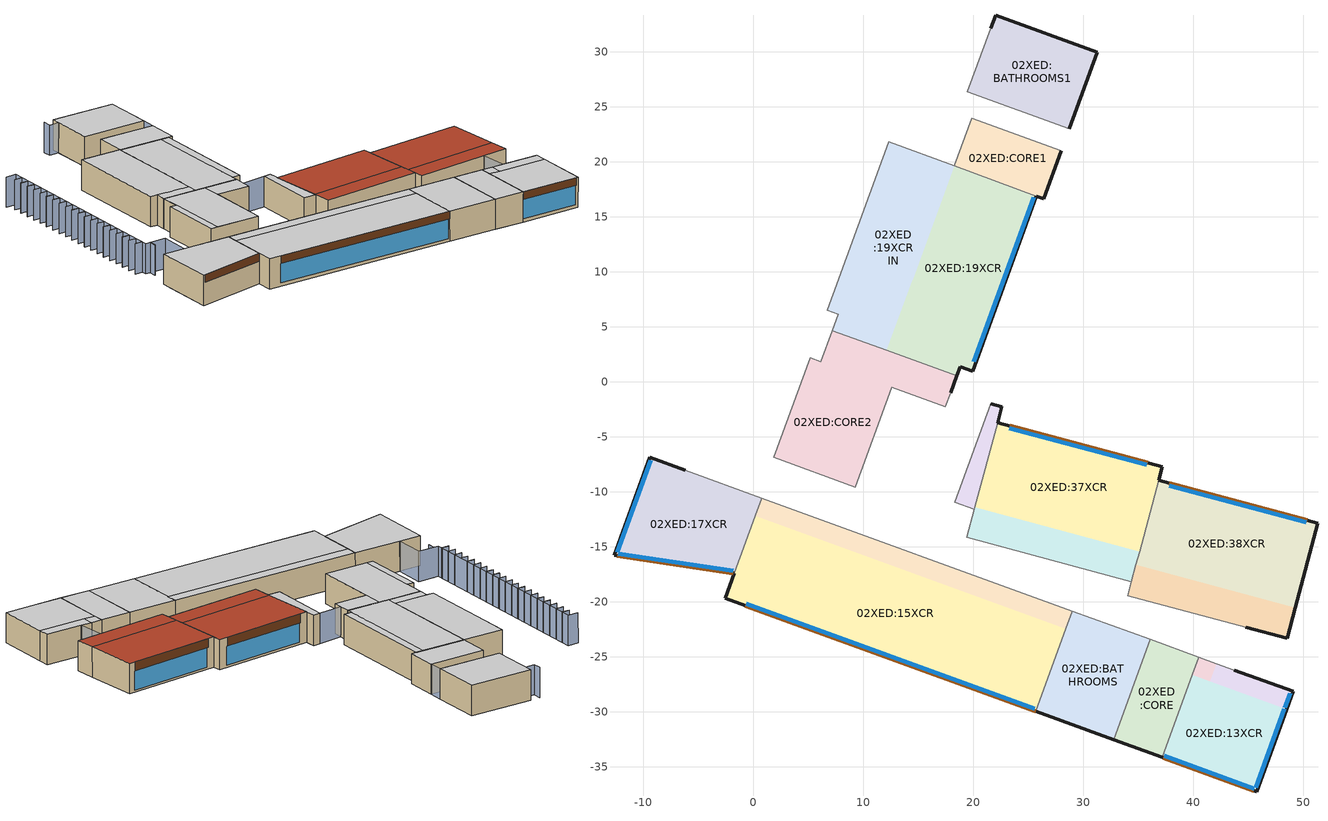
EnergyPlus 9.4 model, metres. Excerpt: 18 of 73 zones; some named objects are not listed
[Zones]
02XED:BATHROOMS1
 floor to 01XEDUCATIONAL:BATHROOMS1 (0_IntFloor_Reversed_Rev): 28.69,23.01 19.44,26.38 22,33.35 31.23,29.99 z10.37
 wall outside (0_ExtWall 5cm MineralWool - Int Insulation): 28.69,23.01 31.23,29.99 22,33.35 21.56,32.14 z10.37:14.82
 wall adiabatic (0_IntPartition 20cm concrete): 21.56,32.14 19.44,26.38 28.69,23.01 z10.37:14.82
 ceiling to 03XEDUCATIONAL:BATHROOMS1 (0_IntFloor_Rev): 19.44,26.38 28.69,23.01 31.23,29.99 22,33.35 z14.82
02XED:CORE1
 floor to 01XEDUCATIONAL:CORE1 (0_IntFloor_Reversed_Rev): 26.37,16.65 18.27,19.64 19.86,23.99 27.97,21.04 z10.37
 wall outside (0_ExtWall 5cm MineralWool - Int Insulation): 25.72,16.88 26.37,16.65 27.97,21.04 z10.37:14.82
 wall adiabatic (0_IntPartition 20cm concrete): 27.97,21.04 19.86,23.99 18.27,19.64 z10.37:14.82
 wall to 02XED:19XCR (0_SemiExposedWall MineralWool 5cm_Rev): 18.27,19.64 25.72,16.88 z10.37:14.82
 ceiling to 03XEDUCATIONAL:CORE1 (0_IntFloor_Rev): 18.27,19.64 26.37,16.65 27.97,21.04 19.86,23.99 z14.82
02XED:19XCR
 floor to 01XEDUCATIONAL:10XCR (0_IntFloor_Reversed_Rev): 18.48,0.55 12.16,2.85 12.47,3.7 18.79,1.4 z10.37; 19.93,0.98 12.47,3.7 14.46,9.29 18.27,19.64 25.72,16.88 z10.37
 floor to 01XEDUCATIONAL:10XCRIN (0_IntFloor_Reversed_Rev): 12.16,2.85 12.11,2.87 14.46,9.29 z10.37
 wall outside (0_ExtWall 5cm MineralWool - Int Insulation): 18.48,0.55 18.79,1.4 19.93,0.98 25.72,16.88 z10.37:14.82
 wall to 02XED:CORE2 (0_SemiExposedWall MineralWool 5cm): 12.11,2.87 18.48,0.55 z10.37:14.82
 window (SHGC = 25 - 1003): 20.04,1.86 25.48,16.8 z10.76:13.66
 ceiling to 03XEDUCATIONAL:26XCRIN (0_IntFloor_Rev): 12.11,2.87 12.16,2.85 18.27,19.64 13.27,6.07 z14.82
 ceiling to 03XEDUCATIONAL:26XCR (0_IntFloor_Rev): 18.79,1.4 19.93,0.98 25.72,16.88 24.58,17.31 z14.82; 12.16,2.85 18.48,0.55 24.58,17.31 18.27,19.64 z14.82
02XED:19XCRIN
 floor to 01XEDUCATIONAL:10XCR (0_IntFloor_Reversed_Rev): 15.18,11.3 18.27,19.64 14.46,9.29 z10.37
 floor to 01XEDUCATIONAL:10XCRIN (0_IntFloor_Reversed_Rev): 12.11,2.87 12.05,2.89 15.18,11.3 14.46,9.29 z10.37; 7.7,6.18 6.72,6.54 12.29,21.86 13.28,21.49 z10.37; 12.05,2.89 7.15,4.67 13.28,21.49 18.27,19.64 z10.37
 wall adiabatic (0_IntPartition 20cm concrete): 18.27,19.64 12.29,21.86 6.72,6.54 7.7,6.18 7.15,4.67 z10.37:14.82
 wall to 02XED:CORE2 (0_SemiExposedWall MineralWool 5cm): 7.15,4.67 12.11,2.87 z10.37:14.82
 ceiling to 03XEDUCATIONAL:26XCRIN (0_IntFloor_Rev): 7.15,4.67 12.11,2.87 12.65,4.37 7.7,6.18 z14.82; 13.27,6.07 18.27,19.64 18.22,19.66 z14.82; 6.72,6.54 12.65,4.37 18.22,19.66 12.29,21.86 z14.82
02XED:CORE2
 floor to 01XEDUCATIONAL:CORE2 (0_IntFloor_Reversed_Rev): 9.27,-9.56 1.84,-6.85 5.14,2.21 12.57,-0.49 z10.37; 17.45,-2.27 6.13,1.85 7.15,4.67 18.48,0.55 z10.37
 wall outside (0_ExtWall 5cm MineralWool - Int Insulation): 17.92,-0.98 18.48,0.55 z10.37:14.82
 wall adiabatic (0_IntPartition 20cm concrete): 7.15,4.67 6.13,1.85 5.14,2.21 1.84,-6.85 9.27,-9.56 12.57,-0.49 17.45,-2.27 17.92,-0.98 z10.37:14.82
 ceiling to 03XEDUCATIONAL:CORE2 (0_IntFloor_Rev): 12.57,-0.49 17.45,-2.27 18.48,0.55 13.59,2.33 z14.82; 1.84,-6.85 2.83,-7.21 6.13,1.85 5.14,2.21 z14.82; 2.83,-7.21 9.27,-9.56 13.59,2.33 7.15,4.67 z14.82
02XED:CORE3
 floor to 01XEDUCATIONAL:CORE3 (0_IntFloor_Reversed_Rev): 20.08,-11.58 18.29,-10.93 21.55,-1.96 22.58,-2.24 z10.37
 wall outside (0_ExtWall 5cm MineralWool - Int Insulation): 22.19,-3.71 22.58,-2.24 21.55,-1.96 z10.37:14.82
 wall to 02XED:37XCRIN (0_SemiExposedWall MineralWool 5cm_Rev): 20.08,-11.58 20.13,-11.4 z10.37:14.82
 wall to 02XED:37XCR (0_SemiExposedWall MineralWool 5cm_Rev): 20.13,-11.4 22.19,-3.71 z10.37:14.82
 wall adiabatic (0_IntPartition 20cm concrete): 21.55,-1.96 18.29,-10.93 20.08,-11.58 z10.37:14.82
 ceiling to 03XEDUCATIONAL:CORE3 (0_IntFloor_Rev): 18.29,-10.93 20.08,-11.58 22.58,-2.24 21.55,-1.96 z14.82
02XED:37XCR
 floor to 01XEDUCATIONAL:07XCR (0_IntFloor_Reversed_Rev): 35.1,-15.41 20.13,-11.4 22.19,-3.71 37.16,-7.72 z10.37
 wall outside (0_ExtWall 5cm MineralWool - Int Insulation): 36.83,-8.95 37.16,-7.72 22.19,-3.71 z10.37:14.83
 wall to 02XED:38XCR (0_IntPartition 20cm concrete): 35.1,-15.41 36.83,-8.95 z10.37:14.83
 window (SHGC = 25 - 1003): 35.73,-7.54 23.27,-4.21 z10.61:13.51
 door (0_Ext Spandrel 5cm MineralWool - Int Insulation): 35.83,-7.36 23.28,-4 z13.56:14.82
 roof outside (0_FlatRoofTiled 5cm EPS): 20.13,-11.4 35.1,-15.41 37.16,-7.72 22.19,-3.71 z14.83
02XED:37XCRIN
 floor to 01XEDUCATIONAL:07XCR (0_IntFloor_Reversed_Rev): 35.09,-15.45 20.12,-11.44 20.13,-11.4 35.1,-15.41 z10.37
 floor to 01XEDUCATIONAL:07XCRIN (0_IntFloor_Reversed_Rev): 34.37,-18.15 19.4,-14.13 20.12,-11.44 35.09,-15.45 z10.37
 wall to 02XED:38XCR (0_IntPartition 20cm concrete_Rev): 34.77,-16.63 35.1,-15.41 z10.37:14.83
 wall to 02XED:38XCRIN (0_IntPartition 20cm concrete): 34.37,-18.15 34.77,-16.63 z10.37:14.83
 wall adiabatic (0_IntPartition 20cm concrete): 20.08,-11.58 19.4,-14.13 34.37,-18.15 z10.37:14.82
 roof outside (0_FlatRoofTiled 5cm EPS): 19.4,-14.13 34.37,-18.15 35.1,-15.41 20.13,-11.4 z14.83
02XED:38XCR
 floor to 01XEDUCATIONAL:06XCR (0_IntFloor_Reversed_Rev): 49.26,-20.51 34.77,-16.63 36.83,-8.95 51.32,-12.83 z10.37
 wall outside (0_ExtWall 5cm MineralWool - Int Insulation): 49.26,-20.51 51.32,-12.83 36.83,-8.95 z10.37:14.83
 window (SHGC = 25 - 1003): 50.26,-12.75 37.79,-9.41 z10.57:13.47
 door (0_Ext Spandrel 5cm MineralWool - Int Insulation): 50.35,-12.57 37.8,-9.21 z13.52:14.82
 roof outside (0_FlatRoofTiled 5cm EPS): 34.77,-16.63 49.26,-20.51 51.32,-12.83 36.83,-8.95 z14.83
02XED:38XCRIN
 floor to 01XEDUCATIONAL:06XCR (0_IntFloor_Reversed_Rev): 49.25,-20.56 34.76,-16.68 34.77,-16.63 49.26,-20.51 z10.37
 floor to 01XEDUCATIONAL:06XCRIN (0_IntFloor_Reversed_Rev): 48.51,-23.31 34.02,-19.43 34.76,-16.68 49.25,-20.56 z10.37
 wall outside (0_ExtWall 5cm MineralWool - Int Insulation): 44.75,-22.3 48.51,-23.31 49.26,-20.51 z10.37:14.83
 wall adiabatic (0_IntPartition 20cm concrete): 34.37,-18.15 34.02,-19.43 44.75,-22.3 z10.37:14.82
 roof outside (0_FlatRoofTiled 5cm EPS): 34.02,-19.43 48.51,-23.31 49.26,-20.51 34.77,-16.63 z14.83
02XED:17XCR
 floor to 01XEDUCATIONAL:03XCRIN (0_IntFloor_Reversed_Rev): 0.15,-12.16 -2.5,-11.19 -1.92,-9.58 0.74,-10.55 z10.37
 floor to 01XEDUCATIONAL:04XCR (0_IntFloor_Reversed_Rev): -1.75,-17.39 -12.68,-15.76 -10.02,-8.45 0.15,-12.16 z10.37
 floor to 01XEDUCATIONAL:05XCR2 (0_IntFloor_Reversed_Rev): -2.5,-11.19 -10.02,-8.45 -9.44,-6.85 -1.92,-9.58 z10.37
 wall outside (0_ExtWall 5cm MineralWool - Int Insulation): -6.19,-8.03 -9.44,-6.85 -12.68,-15.76 -1.75,-17.39 z10.37:14.82
 wall to 02XED:15XCR (0_IntPartition 20cm concrete): -1.75,-17.39 0.15,-12.16 z10.37:14.82
 wall to 02XED:15XCRIN (0_IntPartition 20cm concrete): 0.15,-12.16 0.74,-10.55 z10.37:14.82
 wall adiabatic (0_IntPartition 20cm concrete): 0.74,-10.55 -6.19,-8.03 z10.37:14.82
 window (SHGC = 25 - 1003): -9.32,-7.11 -12.37,-15.49 / -12.29,-15.62 -1.84,-17.17 z10.76:13.66
 door (0_Ext Spandrel 5cm MineralWool - Int Insulation): -12.36,-15.81 -1.82,-17.38 z13.71:14.81
 ceiling to 03XEDUCATIONAL:20XCR (0_IntFloor_Rev): -12.68,-15.76 -1.75,-17.39 0.74,-10.55 -9.44,-6.85 z14.82
02XED:15XCRIN
 floor to 01XEDUCATIONAL:03XCRIN (0_IntFloor_Reversed_Rev): 28.39,-22.43 0.15,-12.16 0.74,-10.55 28.97,-20.83 z10.37
 wall to 02XED:BATHROOMS (0_SemiExposedWall MineralWool 5cm): 28.39,-22.43 28.97,-20.83 z10.37:14.82
 wall adiabatic (0_IntPartition 20cm concrete): 28.97,-20.83 0.74,-10.55 z10.37:14.82
 ceiling to 03XEDUCATIONAL:21XCRIN (0_IntFloor_Rev): 0.15,-12.16 28.39,-22.43 28.97,-20.83 0.74,-10.55 z14.82
02XED:CORE
 floor to 01XEDUCATIONAL:BATHROOMS (0_IntFloor_Reversed_Rev): 32.87,-32.58 32.75,-32.53 36.07,-23.41 36.19,-23.45 z10.37
 floor to 01XEDUCATIONAL:CORE (0_IntFloor_Reversed_Rev): 37.14,-34.13 32.87,-32.58 36.19,-23.45 40.46,-25.01 z10.37
 wall outside (0_ExtWall 5cm MineralWool - Int Insulation): 32.75,-32.53 37.14,-34.13 z10.37:14.82
 wall to 02XED:13XCRIN (0_SemiExposedWall MineralWool 5cm_Rev): 39.88,-26.62 40.46,-25.01 z10.37:14.82
 wall to 02XED:13XCR (0_SemiExposedWall MineralWool 5cm_Rev): 37.14,-34.13 39.88,-26.62 z10.37:14.82
 wall adiabatic (0_IntPartition 20cm concrete): 40.46,-25.01 36.07,-23.41 z10.37:14.82
 wall to 02XED:BATHROOMS (0_IntPartition 20cm concrete): 36.07,-23.41 32.75,-32.53 z10.37:14.82
 ceiling to 03XEDUCATIONAL:CORE (0_IntFloor_Rev): 32.75,-32.53 37.14,-34.13 40.46,-25.01 36.07,-23.41 z14.82
02XED:BATHROOMS
 floor to 01XEDUCATIONAL:BATHROOMS (0_IntFloor_Reversed_Rev): 32.75,-32.53 25.65,-29.95 28.97,-20.83 36.07,-23.41 z10.37
 wall outside (0_ExtWall 5cm MineralWool - Int Insulation): 25.65,-29.95 32.75,-32.53 z10.37:14.82
 wall to 02XED:15XCR (0_SemiExposedWall MineralWool 5cm_Rev): 28.39,-22.43 25.65,-29.95 z10.37:14.82
 wall adiabatic (0_IntPartition 20cm concrete): 36.07,-23.41 28.97,-20.83 z10.37:14.82
 ceiling to 03XEDUCATIONAL:BATHROOMS (0_IntFloor_Rev): 25.65,-29.95 32.75,-32.53 36.07,-23.41 28.97,-20.83 z14.82
02XED:13XCRIN
 floor to 01XEDUCATIONAL:01XCRIN (0_IntFloor_Reversed_Rev): 40.96,-27.01 39.88,-26.62 40.46,-25.01 41.54,-25.4 z10.37
 floor to 01XEDUCATIONAL:01XCR2 (0_IntFloor_Reversed_Rev): 41.5,-27.21 40.96,-27.01 41.54,-25.4 42.08,-25.6 z10.37
 wall adiabatic (0_IntPartition 20cm concrete): 42.08,-25.6 40.46,-25.01 z10.37:14.82
 ceiling to 03XEDUCATIONAL:24XCRIN (0_IntFloor_Rev): 39.88,-26.62 41.5,-27.21 42.08,-25.6 40.46,-25.01 z14.82
02XED:13XCR2
 floor to 01XEDUCATIONAL:01XCR2 (0_IntFloor_Reversed_Rev): 48.48,-29.74 41.5,-27.21 42.08,-25.6 49.06,-28.14 z10.37
 wall outside (0_ExtWall 5cm MineralWool - Int Insulation): 48.48,-29.74 49.06,-28.14 43.7,-26.19 z10.37:14.82
 wall adiabatic (0_IntPartition 20cm concrete): 43.7,-26.19 42.08,-25.6 z10.37:14.82
 window (SHGC = 25 - 1003): 48.3,-29.63 48.78,-28.31 z10.76:13.65
 ceiling to 03XEDUCATIONAL:24XCR2 (0_IntFloor_Rev): 41.5,-27.21 48.48,-29.74 49.06,-28.14 42.08,-25.6 z14.82
02XED:15XCR
 floor to 01XEDUCATIONAL:04XCR (0_IntFloor_Reversed_Rev): 25.65,-29.95 -2.58,-19.67 0.15,-12.16 28.39,-22.43 z10.37
 wall outside (0_ExtWall 5cm MineralWool - Int Insulation): -1.75,-17.39 -2.58,-19.67 25.65,-29.95 z10.37:14.82
 window (SHGC = 25 - 1003): -0.65,-20.17 25.57,-29.71 z10.76:13.66
 door (0_Ext Spandrel 5cm MineralWool - Int Insulation): -0.76,-20.34 25.65,-29.95 z13.71:14.81
 ceiling to 03XEDUCATIONAL:21XCR (0_IntFloor_Rev): -2.58,-19.67 25.65,-29.95 28.39,-22.43 0.15,-12.16 z14.82
02XED:13XCR
 floor to 01XEDUCATIONAL:01XCR (0_IntFloor_Reversed_Rev): 45.74,-37.26 37.14,-34.13 39.88,-26.62 48.48,-29.74 z10.37
 wall outside (0_ExtWall 5cm MineralWool - Int Insulation): 37.14,-34.13 45.74,-37.26 48.48,-29.74 z10.37:14.82
 window (SHGC = 25 - 1003): 45.66,-36.9 48.27,-29.73 z10.76:13.65; 37.36,-34 45.52,-36.97 z10.76:13.66
 door (0_Ext Spandrel 5cm MineralWool - Int Insulation): 37.25,-34.17 45.48,-37.17 z13.71:14.81
 ceiling to 03XEDUCATIONAL:24XCR (0_IntFloor_Rev): 37.14,-34.13 45.74,-37.26 48.48,-29.74 39.88,-26.62 z14.82
shading: 43.7,-26.19 44.75,-22.3 / 21.55,-1.96 17.92,-0.98 / 27.97,21.04 28.69,23.01 / 1.27,26.8 2.77,26.25 / 2.77,26.25 -7.75,-2.65 / -7.75,-2.65 -4.65,-3.78 / -4.65,-3.78 -6.19,-8.03 / 21.56,32.14 20.1,32.66 / 20.1,32.66 20.55,33.88 / -0.36,21.03 0.7,20.65 / -7.04,-2.91 -7.43,-3.97 / -7.38,-3.99 -6.99,-2.93 / 1.18,25.26 2.24,24.88 / -3.38,9.42 -4.44,9.8 / -2.41,15.4 -1.35,15.01 / 1.75,23.51 0.69,23.9 / 0.72,20.69 -0.34,21.08 / -0.87,19.62 0.19,19.24 / -0.31,17.88 -1.37,18.26 / -1.38,18.22 -0.32,17.83 / -0.82,16.47 -1.88,16.85 / -2.92,13.99 -1.86,13.6 / -3.44,12.58 -2.37,12.19 / -3.95,11.17 -2.89,10.78 / -4.41,6.6 -5.47,6.99 / -6,5.53 -4.94,5.14 / -5.44,3.78 -6.5,4.17 / -6.51,4.12 -5.45,3.73 / -7.54,1.3 -6.48,0.91 / -8.05,-0.11 -6.99,-0.5 / -7.49,-1.86 -8.55,-1.47 / -8.57,-1.52 -7.5,-1.9 / -5.95,2.36 -7.01,2.75 / 2.26,24.92 1.2,25.31 / 1.23,22.1 0.17,22.49 / 0.16,22.44 1.22,22.06 / -1.33,15.06 -2.39,15.44 / -6.46,0.96 -7.52,1.35 / -3.9,8.01 -4.96,8.4 / -2.87,10.83 -3.93,11.21 / -4.97,8.35 -3.91,7.96 / 0.67,23.85 1.73,23.47 / -4.46,9.76 -3.4,9.37 / -2.36,12.24 -3.42,12.62 / -4.92,5.19 -5.98,5.58 / -6.97,-0.45 -8.04,-0.06 / 0.21,19.29 -0.85,19.67 / -1.9,16.81 -0.84,16.42 z10.37:14.82
[Site:Location]
1 (01-01:31-12)  (01-01:31-12): Latitude=31.23; Longitude=34.78; Time Zone=2; Elevation {m}=280
[Site:GroundTemperature:BuildingSurface]
18, 18, 18, 18, 18, 18, 18, 18, 18, 18, 18, 18
[Site:GroundTemperature:Deep]
18, 18, 18, 18, 18, 18, 18, 18, 18, 18, 18, 18
[Site:GroundTemperature:Shallow]
18, 18, 18, 18, 18, 18, 18, 18, 18, 18, 18, 18
[Site:GroundTemperature:FCfactorMethod]
January FCfactorMethod ground temperature {C}=18.44; Februry FCfactorMethod ground temperature {C}=15.24; March FCfactorMethod ground temperature {C}=13.28; April FCfactorMethod ground temperature {C}=12.69; May FCfactorMethod ground temperature {C}=13.86; June FCfactorMethod ground temperature {C}=16.52; July FCfactorMethod ground temperature {C}=19.81; August FCfactorMethod ground temperature {C}=23.04; September FCfactorMethod ground temperature {C}=25.2; October FCfactorMethod ground temperature {C}=25.71; November FCfactorMethod ground temperature {C}=24.46; December FCfactorMethod ground temperature {C}=21.85
[Site:GroundReflectance]
0.2, 0.2, 0.2, 0.2, 0.2, 0.2, 0.2, 0.2, 0.2, 0.2, 0.2, 0.2
[Site:GroundReflectance:SnowModifier]
2, 2
[SizingPeriod:DesignDay] Day of Month=15; Day Type -- used for schedules=SummerDesignDay; Humidity Condition Type=WetBulb; Barometric Pressure {N/M**2}=98006.2; Wind Speed {m/s}=0; Wind Direction {Degrees N=0, S=180}=0; Rain Indicator=No; Snow on ground indicator=No; Daylight Savings Time Indicator=No; Solar Model Indicator=ASHRAEClearSky; Clearness {0.0 to 1.2}=0.98
Name | Month | Maximum Dry-Bulb Temperature {C} | Daily Dry-Bulb Temperature Range {C} | Wetbulb at Maximum Dry-Bulb{C}
Summer Design Day in 1 (01-01:31-12) Jun | 6 | 37.5 | 14.2 | 18.7
Summer Design Day in 1 (01-01:31-12) Jul | 7 | 36.5 | 12.9 | 20.9
Summer Design Day in 1 (01-01:31-12) Aug | 8 | 35.1 | 11.5 | 22.5
Summer Design Day in 1 (01-01:31-12) Sep | 9 | 36.2 | 12 | 20.1
[Building]
Education: North Axis=0; Terrain=Suburbs; Loads Convergence Tolerance=.04; Temperature Convergence Tolerance=.4; Solar Distribution=FullExterior; Maximum number of warmup days=25; Minimum number of warmup days=6
[Construction]
0_FlatRoofTiled 5cm EPS: _1045 Ceramic porcelain_12.1_.01, _1045_Cemented Plaster_2.2_.02, _1045 Sand and gravel_10.1_.08, _Bitumen_.005, _1045 Light Concrete Coarse Aggregate NonQuartsSand 1200_1.2.1_.05, _1045 Expanded Polystyrene EPS 30_14.1_.05, _1045_RegularConcrete_1.1.1_.2, _1045_IntTiah_Cement Lime Plaster_2.1_.015
0_ExtWall 5cm MineralWool - Int Insulation: _1045_Cemented Plaster_2.2_.02, _1045_RegularConcrete_1.1.1_.2, _1045 Mineral Wool 12_14.6_.05, _1045 Gypsum Board_3.3_.0125
0_IntPartition 20cm concrete; 0_IntPartition 20cm concrete_Rev: _1045_IntTiah_Cement Lime Plaster_2.1_.015, _1045_RegularConcrete_1.1.1_.2, _1045_IntTiah_Cement Lime Plaster_2.1_.015
0_IntFloor_Reversed_Rev: _1045 Ceramic porcelain_12.1_.02, _1045_Cemented Plaster_2.2_.02, _1045 Sand and gravel_10.1_.08, _1045_RegularConcrete_1.1.1_.2, _1045_IntTiah_Cement Lime Plaster_2.1_.02
0_IntFloor_Rev: _1045_IntTiah_Cement Lime Plaster_2.1_.02, _1045_RegularConcrete_1.1.1_.2, _1045 Sand and gravel_10.1_.08, _1045_Cemented Plaster_2.2_.02, _1045 Ceramic porcelain_12.1_.02
0_SemiExposedWall MineralWool 5cm: _1045 Gypsum Board_3.3_.2, _1045 Mineral Wool 12_14.6_.05, _1045_RegularConcrete_1.1.1_.2, _1045_IntTiah_Cement Lime Plaster_2.1_.015
0_SemiExposedWall MineralWool 5cm_Rev: _1045_IntTiah_Cement Lime Plaster_2.1_.015, _1045_RegularConcrete_1.1.1_.2, _1045 Mineral Wool 12_14.6_.05, _1045 Gypsum Board_3.3_.2
0_Ext Spandrel 5cm MineralWool - Int Insulation: _1045 Regular Glass_6.1_.01, _1045 Mineral Wool 12_14.6_.05, _1045 Gypsum Board_3.3_.0125
SHGC = 25 - 1003: Simple SHGC = 25 - 1003
SHGC = 25 - 2003: Simple SHGC = 25 - 1003, 20034
[WindowMaterial:Shade]
20034: Solar transmittance=0.05; Solar reflectance=0.1; Visible transmittance=0.05; Visible reflectance=0.1; IR Thermal emissivity=.9; IR Thermal transmittance=0; Thickness {m}=.003; Conductivity {W/m-K}=.1; Shade-to-glass distance=.05; Shade top opening multiplier=1; Shade bottom opening multiplier=1; Shade left-side opening multiplier=0; Shade right-side opening multiplier=0; Air-flow permeability=0
[Material] Thermal Emittance=.9
Name | Roughness | Thickness {m} | Conductivity {w/m-K} | Density {kg/m3} | Specific Heat {J/kg-K} | Solar Absorptance | Visible Absorptance
_1045_Cemented Plaster_2.2_.02 | Rough | .02 | 1 | 1800 | 1000 | .4 | .4
_1045_RegularConcrete_1.1.1_.2 | MediumRough | .2 | 2 | 2400 | 1000 | .4 | .4
_1045 Sand and gravel_10.1_.08 | Rough | .08 | 2 | 1950 | 1045 | .4 | .4
_1045 Ceramic porcelain_12.1_.01 | Smooth | .01 | 1.3 | 2300 | 840 | .4 | .4
_Bitumen_.005 | Rough | .005 | .17 | 1200 | 1660 | .4 | .4
_1045 Light Concrete Coarse Aggregate NonQuartsSand 1200_1.2.1_.05 | MediumRough | .05 | .62 | 1200 | 1000 | .4 | .4
_1045 Expanded Polystyrene EPS 30_14.1_.05 | Rough | .05 | .034 | 30 | 1450 | .4 | .4
_1045_IntTiah_Cement Lime Plaster_2.1_.015 | Smooth | .015 | .8 | 1600 | 1000 | .4 | .4
_1045 Mineral Wool 12_14.6_.05 | Rough | .05 | .036 | 12 | 1030 | .4 | .4
_1045 Gypsum Board_3.3_.0125 | Smooth | .0125 | .25 | 800 | 1000 | .4 | .4
_1045_IntTiah_Cement Lime Plaster_2.1_.02 | Smooth | .02 | .8 | 1600 | 1000 | .4 | .4
_1045 Ceramic porcelain_12.1_.02 | Smooth | .02 | 1.3 | 2300 | 840 | .4 | .4
_1045 Gypsum Board_3.3_.2 | Smooth | .2 | .25 | 800 | 1000 | .4 | .4
_1045 Regular Glass_6.1_.01 | VerySmooth | .01 | 1 | 2500 | 750 | .6 | .6
[WindowMaterial:SimpleGlazingSystem]
Simple SHGC = 25 - 1003: U-value W/m2/K=1.3; Solar Heat Gain Coefficient=.25; Visible Transmittance=.5
[WindowShadingControl] Shading type=InteriorShade; Name of glazed construction with shading=SHGC = 25 - 2003; Shading control type=OnIfHighGlare; Shading control is scheduled=No; Glare control is active=Yes; Type of slat angle control=FixedSlatAngle; Setpoint 2=0; Multiple Surface Control Type=Group
Name | Zone | Fenestration Surface 1 | Fenestration Surface 2
191003 | 02XED:19XCR | 02XED:19XCR_Wall_7_0_0_0_0_0_Win
201003 | 02XED:17XCR | 02XED:17XCR_Wall_5_0_0_0_0_0_Win | 02XED:17XCR_Wall_6_0_0_1_0_0_Win
211003 | 02XED:15XCR | 02XED:15XCR_Wall_5_0_0_1_0_0_Win
221003 | 02XED:13XCR2 | 02XED:13XCR2_Wall_2_0_0_0_0_0_Win
231003 | 02XED:13XCR | 02XED:13XCR_Wall_1_0_0_0_0_0_Win | 02XED:13XCR_Wall_5_0_0_1_0_0_Win
241003 | 02XED:37XCR | 02XED:37XCR_Wall_3_0_0_1_0_0_Win
251003 | 02XED:38XCR | 02XED:38XCR_Wall_1_0_0_1_0_0_Win
[Zone] Relative North (to building)=0; Zone Type=1; Zone multiplier=1; Zone inside convection algorithm=TARP
Name | Zone volume | Floor Area | Part Of Total Floor Area
02XED:BATHROOMS1 | 324.9025 | 73.0118 | No
02XED:CORE1 | 178.9768 | 40.2195 | No
02XED:19XCR | 628.5214 | 141.2408 | Yes
02XED:19XCRIN | 497.3621 | 111.7668 | Yes
02XED:CORE2 | 500.1133 | 112.385 | No
02XED:CORE3 | 63.351 | 14.2362 | No
02XED:17XCR | 403.7811 | 90.7373 | Yes
02XED:15XCR | 1069.78 | 240.4 | Yes
02XED:15XCRIN | 228.6655 | 51.3855 | Yes
02XED:13XCR2 | 56.4996 | 12.6965 | Yes
02XED:13XCRIN | 13.1274 | 2.95 | Yes
02XED:13XCR | 325.74 | 73.2 | Yes
02XED:CORE | 202.1081 | 45.4175 | No
02XED:BATHROOMS | 326.1281 | 73.2872 | No
02XED:37XCR | 550.7084 | 123.4772 | Yes
02XED:38XCR | 532.192 | 119.3256 | Yes
02XED:37XCRIN | 195.6781 | 43.874 | Yes
02XED:38XCRIN | 193.572 | 43.4018 | Yes
[ZoneInfiltration:DesignFlowRate] Infiltration SCHEDULE=On 24/7; Design Volume Flow Rate calculation method=Flow/zone; Constant Term Coefficient=1; Temperature Term Coefficient=0; Velocity Term Coefficient=0; Velocity Squared Term Coefficient=0
Name | Zone | Design Volume Flow Rate (m3/s)
02XED:BATHROOMS1 Infiltration | 02XED:BATHROOMS1 | .090251
02XED:CORE1 Infiltration | 02XED:CORE1 | .049716
02XED:19XCR Infiltration | 02XED:19XCR | .174589
02XED:19XCRIN Infiltration | 02XED:19XCRIN | .138156
02XED:CORE2 Infiltration | 02XED:CORE2 | .13892
02XED:CORE3 Infiltration | 02XED:CORE3 | .017598
02XED:17XCR Infiltration | 02XED:17XCR | .112161
02XED:15XCR Infiltration | 02XED:15XCR | .297161
02XED:15XCRIN Infiltration | 02XED:15XCRIN | .063518
02XED:13XCR2 Infiltration | 02XED:13XCR2 | .015694
02XED:13XCRIN Infiltration | 02XED:13XCRIN | .003647
02XED:13XCR Infiltration | 02XED:13XCR | .090483
02XED:CORE Infiltration | 02XED:CORE | .056141
02XED:BATHROOMS Infiltration | 02XED:BATHROOMS | .090591
02XED:37XCR Infiltration | 02XED:37XCR | .152975
02XED:38XCR Infiltration | 02XED:38XCR | .147831
02XED:37XCRIN Infiltration | 02XED:37XCRIN | .054355
02XED:38XCRIN Infiltration | 02XED:38XCRIN | .05377
[PEOPLE] Number of People SCHEDULE=0_Baseline Office Occupency Schedule; Number of People Calculation Method=People/Area; People per Zone Floor Area=.12; radiant fraction=.3; User Specified Sensible Fraction=AutoCalculate; CO2 generation rate per unit of activity level (units m3/s-W=3.82e-08; Enable ASHRAE 55 comfort warnings=No; MRT Calculation Type=ZoneAveraged; Work Efficiency SCHEDULE Name (0.0-1.0,real)=Work efficiency; Clothing Insulation Calculation Method=ClothingInsulationSchedule; Air Velocity SCHEDULE Name (units m/s, real)=Default Air Velocity for Comfort Calculations
Name | Zone | Activity level SCHEDULE Name (units W/person, real) | Clothing Insulation SCHEDULE Name (real)
People 02XED:19XCR | 02XED:19XCR | Activity Schedule 23736 | Clothing Schedule 23736
People 02XED:19XCRIN | 02XED:19XCRIN | Activity Schedule 23746 | Clothing Schedule 23746
People 02XED:17XCR | 02XED:17XCR | Activity Schedule 23788 | Clothing Schedule 23788
People 02XED:15XCR | 02XED:15XCR | Activity Schedule 23797 | Clothing Schedule 23797
People 02XED:15XCRIN | 02XED:15XCRIN | Activity Schedule 23805 | Clothing Schedule 23805
People 02XED:13XCR2 | 02XED:13XCR2 | Activity Schedule 23812 | Clothing Schedule 23812
People 02XED:13XCRIN | 02XED:13XCRIN | Activity Schedule 23820 | Clothing Schedule 23820
People 02XED:13XCR | 02XED:13XCR | Activity Schedule 23827 | Clothing Schedule 23827
People 02XED:37XCR | 02XED:37XCR | Activity Schedule 23851 | Clothing Schedule 23851
People 02XED:38XCR | 02XED:38XCR | Activity Schedule 23859 | Clothing Schedule 23859
People 02XED:37XCRIN | 02XED:37XCRIN | Activity Schedule 23867 | Clothing Schedule 23867
People 02XED:38XCRIN | 02XED:38XCRIN | Activity Schedule 23876 | Clothing Schedule 23876
[Lights] Lighting SCHEDULE=0_Baseline Office Lighting Schedule; Design Level calculation method=Watts/Area; Watts per Zone Area {W/m2}=7.5; Return Air Fraction=0; Radiant fraction=.72; Fraction Visible=.18; Fraction Replaceable=1
Name | Zone | LightsEndUseKey
02XED:19XCR General lighting | 02XED:19XCR | ELECTRIC EQUIPMENT#02XED:19XCR#GeneralLights
02XED:19XCRIN General lighting | 02XED:19XCRIN | ELECTRIC EQUIPMENT#02XED:19XCRIN#GeneralLights
02XED:17XCR General lighting | 02XED:17XCR | ELECTRIC EQUIPMENT#02XED:17XCR#GeneralLights
02XED:15XCR General lighting | 02XED:15XCR | ELECTRIC EQUIPMENT#02XED:15XCR#GeneralLights
02XED:15XCRIN General lighting | 02XED:15XCRIN | ELECTRIC EQUIPMENT#02XED:15XCRIN#GeneralLights
02XED:13XCR2 General lighting | 02XED:13XCR2 | ELECTRIC EQUIPMENT#02XED:13XCR2#GeneralLights
02XED:13XCRIN General lighting | 02XED:13XCRIN | ELECTRIC EQUIPMENT#02XED:13XCRIN#GeneralLights
02XED:13XCR General lighting | 02XED:13XCR | ELECTRIC EQUIPMENT#02XED:13XCR#GeneralLights
02XED:37XCR General lighting | 02XED:37XCR | ELECTRIC EQUIPMENT#02XED:37XCR#GeneralLights
02XED:38XCR General lighting | 02XED:38XCR | ELECTRIC EQUIPMENT#02XED:38XCR#GeneralLights
02XED:37XCRIN General lighting | 02XED:37XCRIN | ELECTRIC EQUIPMENT#02XED:37XCRIN#GeneralLights
02XED:38XCRIN General lighting | 02XED:38XCRIN | ELECTRIC EQUIPMENT#02XED:38XCRIN#GeneralLights
[OtherEquipment] Fuel Type=Electricity; Design Level calculation method=Watts/Area; Latent fraction=0; Radiant fraction=.2; Fraction Lost=0; Carbon Dioxide Generation Rate=0; End-use category=General
Name | Zone | Equipment SCHEDULE | Watts per Zone Area {watts/m2}
02XED:19XCR Computing gain | 02XED:19XCR | 0_Baseline Office Non Fixed Equipment Schedule | 8
02XED:19XCR Equipment gain | 02XED:19XCR | 0_Baseline Office Fixed Equipment Schedule | .4
02XED:19XCRIN Computing gain | 02XED:19XCRIN | 0_Baseline Office Non Fixed Equipment Schedule | 8
02XED:19XCRIN Equipment gain | 02XED:19XCRIN | 0_Baseline Office Fixed Equipment Schedule | .4
02XED:17XCR Computing gain | 02XED:17XCR | 0_Baseline Office Non Fixed Equipment Schedule | 8
02XED:17XCR Equipment gain | 02XED:17XCR | 0_Baseline Office Fixed Equipment Schedule | .4
02XED:15XCR Computing gain | 02XED:15XCR | 0_Baseline Office Non Fixed Equipment Schedule | 8
02XED:15XCR Equipment gain | 02XED:15XCR | 0_Baseline Office Fixed Equipment Schedule | .4
02XED:15XCRIN Computing gain | 02XED:15XCRIN | 0_Baseline Office Non Fixed Equipment Schedule | 8
02XED:15XCRIN Equipment gain | 02XED:15XCRIN | 0_Baseline Office Fixed Equipment Schedule | .4
02XED:13XCR2 Computing gain | 02XED:13XCR2 | 0_Baseline Office Non Fixed Equipment Schedule | 8
02XED:13XCR2 Equipment gain | 02XED:13XCR2 | 0_Baseline Office Fixed Equipment Schedule | .4
02XED:13XCRIN Computing gain | 02XED:13XCRIN | 0_Baseline Office Non Fixed Equipment Schedule | 8
02XED:13XCRIN Equipment gain | 02XED:13XCRIN | 0_Baseline Office Fixed Equipment Schedule | .4
02XED:13XCR Computing gain | 02XED:13XCR | 0_Baseline Office Non Fixed Equipment Schedule | 8
02XED:13XCR Equipment gain | 02XED:13XCR | 0_Baseline Office Fixed Equipment Schedule | .4
02XED:37XCR Computing gain | 02XED:37XCR | 0_Baseline Office Non Fixed Equipment Schedule | 8
02XED:37XCR Equipment gain | 02XED:37XCR | 0_Baseline Office Fixed Equipment Schedule | .4
02XED:38XCR Computing gain | 02XED:38XCR | 0_Baseline Office Non Fixed Equipment Schedule | 8
02XED:38XCR Equipment gain | 02XED:38XCR | 0_Baseline Office Fixed Equipment Schedule | .4
02XED:37XCRIN Computing gain | 02XED:37XCRIN | 0_Baseline Office Non Fixed Equipment Schedule | 8
02XED:37XCRIN Equipment gain | 02XED:37XCRIN | 0_Baseline Office Fixed Equipment Schedule | .4
02XED:38XCRIN Computing gain | 02XED:38XCRIN | 0_Baseline Office Non Fixed Equipment Schedule | 8
02XED:38XCRIN Equipment gain | 02XED:38XCRIN | 0_Baseline Office Fixed Equipment Schedule | .4
[Daylighting:Controls] Daylighting Method=SplitFlux; Availability Schedule=On; Lighting Control Type=Stepped; Number of Stepped Control Steps=1; Probability Lighting will be Reset When Needed in Manual Stepped Control=1; Glare Calculation Azimuth Angle of View Direction Clockwise from Zone y-Axis=0; Maximum Allowable Discomfort Glare Index=22; DElight Gridding Resolution=1; Fraction of Zone Controlled by Reference Point 1=.7; Illuminance Setpoint at Reference Point 1 {lux}=500; Fraction of Zone Controlled by Reference Point 2=.3; Illuminance Setpoint at Reference Point 2 {lux}=500
Name | Zone | Glare Calculation Daylighting Reference Point | Daylighting Reference Point 1 | Daylighting Reference Point 2
02XED:19XCR | 02XED:19XCR | 02XED:19XCR Ref Point 1 | 02XED:19XCR Ref Point 1 | 02XED:19XCR Ref Point 2
02XED:17XCR | 02XED:17XCR | 02XED:17XCR Ref Point 1 | 02XED:17XCR Ref Point 1 | 02XED:17XCR Ref Point 2
02XED:15XCR | 02XED:15XCR | 02XED:15XCR Ref Point 1 | 02XED:15XCR Ref Point 1 | 02XED:15XCR Ref Point 2
02XED:13XCR2 | 02XED:13XCR2 | 02XED:13XCR2 Ref Point 1 | 02XED:13XCR2 Ref Point 1 | 02XED:13XCR2 Ref Point 2
02XED:13XCR | 02XED:13XCR | 02XED:13XCR Ref Point 1 | 02XED:13XCR Ref Point 1 | 02XED:13XCR Ref Point 2
02XED:37XCR | 02XED:37XCR | 02XED:37XCR Ref Point 1 | 02XED:37XCR Ref Point 1 | 02XED:37XCR Ref Point 2
02XED:38XCR | 02XED:38XCR | 02XED:38XCR Ref Point 1 | 02XED:38XCR Ref Point 1 | 02XED:38XCR Ref Point 2
[ZoneVentilation:DesignFlowRate] Natural Ventilation SCHEDULE=Office_OpenOff_Occ; Design Volume Flow Rate calculation method=Flow/zone; Vent type - no fan energy=NATURAL; Pressure rise (Pa)=0; Total efficiency (0-1)=1; Constant Term Coefficient=1; Temperature Term Coefficient=0; Velocity Term Coefficient=0; Velocity Squared Term Coefficient=0; Minimum indoor temperature (degC)=-100; Maximum Indoor Temperature {C}=100; Max temperature difference for operation=0; Minimum outdoor Temperature (degC)=-100; Maximum outdoor Temperature {C}=100; Maximum WindSpeed {m/s}=40
Name | Zone | Natural ventilation rate (m3/s)
02XED:17XCR Nat Vent | 02XED:17XCR | .224323
02XED:13XCR2 Nat Vent | 02XED:13XCR2 | .031389
02XED:13XCR Nat Vent | 02XED:13XCR | .180967
[Sizing:Zone] Zone Cooling Design Supply Air Temperature Input Method=SupplyAirTemperature; Zone Cooling Design Supply Air Temperature (C)=12; Zone Cooling Design Supply Air Temperature Difference=0; Zone Heating Design Supply Air Temperature Input Method=SupplyAirTemperature; Zone Heating Design Supply Air Temperature (C)=35; Zone Heating Design Supply Air Temperature Difference=0; Zone Cooling Design Supply Air Humidity Ratio (kgWater/kgDryAir)=.008; Zone Heating Design Supply Air Humidity Ratio (kgWater/kgDryAir)=.016; Zone Heating Sizing Factor=1.25; Zone Cooling Sizing Factor=1.15; Cooling Design Air Flow Method=DesignDay; Cooling Minimum Air Flow Fraction=0; Heating Design Air Flow Method=DesignDay
Name | Design Specification Zone Air Distribution Object
02XED:BATHROOMS1 | 02XED:BATHROOMS1
02XED:CORE1 | 02XED:CORE1
02XED:19XCR | 02XED:19XCR
02XED:19XCRIN | 02XED:19XCRIN
02XED:CORE2 | 02XED:CORE2
02XED:CORE3 | 02XED:CORE3
02XED:17XCR | 02XED:17XCR
02XED:15XCR | 02XED:15XCR
02XED:15XCRIN | 02XED:15XCRIN
02XED:13XCR2 | 02XED:13XCR2
02XED:13XCRIN | 02XED:13XCRIN
02XED:13XCR | 02XED:13XCR
02XED:CORE | 02XED:CORE
02XED:BATHROOMS | 02XED:BATHROOMS
02XED:37XCR | 02XED:37XCR
02XED:38XCR | 02XED:38XCR
02XED:37XCRIN | 02XED:37XCRIN
02XED:38XCRIN | 02XED:38XCRIN
[DesignSpecification:ZoneAirDistribution] Zone Air Distribution Effectiveness in Cooling Mode (dimensionless)=1; Zone Air Distribution Effectiveness in Heating Mode (dimensionless)=1
02XED:BATHROOMS1; 02XED:CORE1; 02XED:19XCR; 02XED:19XCRIN; 02XED:CORE2; 02XED:CORE3; 02XED:17XCR; 02XED:15XCR; 02XED:15XCRIN; 02XED:13XCR2; 02XED:13XCRIN; 02XED:13XCR; 02XED:CORE; 02XED:BATHROOMS; 02XED:37XCR; 02XED:38XCR; 02XED:37XCRIN; 02XED:38XCRIN
[ZoneControl:Thermostat]
02XED:BATHROOMS1 Thermostat: 02XED:BATHROOMS1, Zone Control Type Sched, ThermostatSetpoint:DualSetpoint, Dual Setpoint - Zone 02XED:BATHROOMS1
02XED:CORE1 Thermostat: 02XED:CORE1, Zone Control Type Sched, ThermostatSetpoint:DualSetpoint, Dual Setpoint - Zone 02XED:CORE1
02XED:19XCR Thermostat: 02XED:19XCR, Zone Control Type Sched, ThermostatSetpoint:DualSetpoint, Dual Setpoint - Zone 02XED:19XCR
02XED:19XCRIN Thermostat: 02XED:19XCRIN, Zone Control Type Sched, ThermostatSetpoint:DualSetpoint, Dual Setpoint - Zone 02XED:19XCRIN
02XED:CORE2 Thermostat: 02XED:CORE2, Zone Control Type Sched, ThermostatSetpoint:DualSetpoint, Dual Setpoint - Zone 02XED:CORE2
02XED:CORE3 Thermostat: 02XED:CORE3, Zone Control Type Sched, ThermostatSetpoint:DualSetpoint, Dual Setpoint - Zone 02XED:CORE3
02XED:17XCR Thermostat: 02XED:17XCR, Zone Control Type Sched, ThermostatSetpoint:DualSetpoint, Dual Setpoint - Zone 02XED:17XCR
02XED:15XCR Thermostat: 02XED:15XCR, Zone Control Type Sched, ThermostatSetpoint:DualSetpoint, Dual Setpoint - Zone 02XED:15XCR
02XED:15XCRIN Thermostat: 02XED:15XCRIN, Zone Control Type Sched, ThermostatSetpoint:DualSetpoint, Dual Setpoint - Zone 02XED:15XCRIN
02XED:13XCR2 Thermostat: 02XED:13XCR2, Zone Control Type Sched, ThermostatSetpoint:DualSetpoint, Dual Setpoint - Zone 02XED:13XCR2
02XED:13XCRIN Thermostat: 02XED:13XCRIN, Zone Control Type Sched, ThermostatSetpoint:DualSetpoint, Dual Setpoint - Zone 02XED:13XCRIN
02XED:13XCR Thermostat: 02XED:13XCR, Zone Control Type Sched, ThermostatSetpoint:DualSetpoint, Dual Setpoint - Zone 02XED:13XCR
02XED:CORE Thermostat: 02XED:CORE, Zone Control Type Sched, ThermostatSetpoint:DualSetpoint, Dual Setpoint - Zone 02XED:CORE
02XED:BATHROOMS Thermostat: 02XED:BATHROOMS, Zone Control Type Sched, ThermostatSetpoint:DualSetpoint, Dual Setpoint - Zone 02XED:BATHROOMS
02XED:37XCR Thermostat: 02XED:37XCR, Zone Control Type Sched, ThermostatSetpoint:DualSetpoint, Dual Setpoint - Zone 02XED:37XCR
02XED:38XCR Thermostat: 02XED:38XCR, Zone Control Type Sched, ThermostatSetpoint:DualSetpoint, Dual Setpoint - Zone 02XED:38XCR
02XED:37XCRIN Thermostat: 02XED:37XCRIN, Zone Control Type Sched, ThermostatSetpoint:DualSetpoint, Dual Setpoint - Zone 02XED:37XCRIN
02XED:38XCRIN Thermostat: 02XED:38XCRIN, Zone Control Type Sched, ThermostatSetpoint:DualSetpoint, Dual Setpoint - Zone 02XED:38XCRIN
[ThermostatSetpoint:DualSetpoint]
Dual Setpoint - Zone 02XED:BATHROOMS1: 02XED:BATHROOMS1 Heating Setpoint Schedule, 02XED:BATHROOMS1 Cooling SP Sch
Dual Setpoint - Zone 02XED:CORE1: 02XED:CORE1 Heating Setpoint Schedule, 02XED:CORE1 Cooling SP Sch
Dual Setpoint - Zone 02XED:19XCR: 02XED:19XCR Heating Setpoint Schedule, 02XED:19XCR Cooling SP Sch
Dual Setpoint - Zone 02XED:19XCRIN: 02XED:19XCRIN Heating Setpoint Schedule, 02XED:19XCRIN Cooling SP Sch
Dual Setpoint - Zone 02XED:CORE2: 02XED:CORE2 Heating Setpoint Schedule, 02XED:CORE2 Cooling SP Sch
Dual Setpoint - Zone 02XED:CORE3: 02XED:CORE3 Heating Setpoint Schedule, 02XED:CORE3 Cooling SP Sch
Dual Setpoint - Zone 02XED:17XCR: 02XED:17XCR Heating Setpoint Schedule, 02XED:17XCR Cooling SP Sch
Dual Setpoint - Zone 02XED:15XCR: 02XED:15XCR Heating Setpoint Schedule, 02XED:15XCR Cooling SP Sch
Dual Setpoint - Zone 02XED:15XCRIN: 02XED:15XCRIN Heating Setpoint Schedule, 02XED:15XCRIN Cooling SP Sch
Dual Setpoint - Zone 02XED:13XCR2: 02XED:13XCR2 Heating Setpoint Schedule, 02XED:13XCR2 Cooling SP Sch
Dual Setpoint - Zone 02XED:13XCRIN: 02XED:13XCRIN Heating Setpoint Schedule, 02XED:13XCRIN Cooling SP Sch
Dual Setpoint - Zone 02XED:13XCR: 02XED:13XCR Heating Setpoint Schedule, 02XED:13XCR Cooling SP Sch
Dual Setpoint - Zone 02XED:CORE: 02XED:CORE Heating Setpoint Schedule, 02XED:CORE Cooling SP Sch
Dual Setpoint - Zone 02XED:BATHROOMS: 02XED:BATHROOMS Heating Setpoint Schedule, 02XED:BATHROOMS Cooling SP Sch
Dual Setpoint - Zone 02XED:37XCR: 02XED:37XCR Heating Setpoint Schedule, 02XED:37XCR Cooling SP Sch
Dual Setpoint - Zone 02XED:38XCR: 02XED:38XCR Heating Setpoint Schedule, 02XED:38XCR Cooling SP Sch
Dual Setpoint - Zone 02XED:37XCRIN: 02XED:37XCRIN Heating Setpoint Schedule, 02XED:37XCRIN Cooling SP Sch
Dual Setpoint - Zone 02XED:38XCRIN: 02XED:38XCRIN Heating Setpoint Schedule, 02XED:38XCRIN Cooling SP Sch
[Zone equipment]
02XED:BATHROOMS1: 02XED:BATHROOMS1 Ideal Loads Air
02XED:CORE1: 02XED:CORE1 Ideal Loads Air
02XED:19XCR: 02XED:19XCR Ideal Loads Air
02XED:19XCRIN: 02XED:19XCRIN Ideal Loads Air
02XED:CORE2: 02XED:CORE2 Ideal Loads Air
02XED:CORE3: 02XED:CORE3 Ideal Loads Air
02XED:17XCR: 02XED:17XCR Ideal Loads Air
02XED:15XCR: 02XED:15XCR Ideal Loads Air
02XED:15XCRIN: 02XED:15XCRIN Ideal Loads Air
02XED:13XCR2: 02XED:13XCR2 Ideal Loads Air
02XED:13XCRIN: 02XED:13XCRIN Ideal Loads Air
02XED:13XCR: 02XED:13XCR Ideal Loads Air
02XED:CORE: 02XED:CORE Ideal Loads Air
02XED:BATHROOMS: 02XED:BATHROOMS Ideal Loads Air
02XED:37XCR: 02XED:37XCR Ideal Loads Air
02XED:38XCR: 02XED:38XCR Ideal Loads Air
02XED:37XCRIN: 02XED:37XCRIN Ideal Loads Air
02XED:38XCRIN: 02XED:38XCRIN Ideal Loads Air
[Schedule:Compact]
On; On 24/7: Any Number, Through: 12/31, For: AllDays, Until: 24:00, 1
Work efficiency: Any Number, Through: 12/31, For: AllDays, Until: 24:00, 0
Office_OpenOff_Occ: Fraction, Through: 31 Dec, For: Weekdays SummerDesignDay, Until: 07:00, 0, Until: 08:00, 0.25, Until: 09:00, 0.5, Until: 12:00, 1, Until: 14:00, 0.75, Until: 17:00, 1, Until: 18:00, 0.5, Until: 19:00, 0.25, Until: 24:00, 0, For: Weekends, Until: 24:00, 0, For: Holidays, Until: 24:00, 0, For: WinterDesignDay AllOtherDays, Until: 24:00, 0
Default Air Velocity for Comfort Calculations: Any Number, Through: 12/31, For: AllDays, Until: 24:00, 0.137
0_Baseline Office Lighting Schedule: Fraction, Through: 31 Dec, For: AllDays, Until: 08:00, 0.0666, Until: 17:00, 1, Until: 24:00, 0.0666
0_Baseline Office Non Fixed Equipment Schedule: Fraction, Through: 31 Dec, For: Alldays, Until: 08:00, 0, Until: 17:00, 1, Until: 24:00, 0
0_Baseline Office Fixed Equipment Schedule: Fraction, Through: 31 Dec, For: AllDays, Until: 24:00, 1
0_Baseline Office Occupency Schedule: Fraction, Through: 31 Dec, For: AllDays, Until: 08:00, 0, Until: 17:00, 1, Until: 24:00, 0
Activity Schedule 23736; Activity Schedule 23746; Activity Schedule 23788; Activity Schedule 23797; Activity Schedule 23805; Activity Schedule 23812; Activity Schedule 23820; Activity Schedule 23827; Activity Schedule 23851; Activity Schedule 23859; Activity Schedule 23867; Activity Schedule 23876: Any Number, Through: 12/31, For: AllDays, Until: 24:00, 126
Clothing Schedule 23736; Clothing Schedule 23746; Clothing Schedule 23788; Clothing Schedule 23797; Clothing Schedule 23805; Clothing Schedule 23812; Clothing Schedule 23820; Clothing Schedule 23827; Clothing Schedule 23851; Clothing Schedule 23859; Clothing Schedule 23867; Clothing Schedule 23876: Any Number, Through: 4/1, For: AllDays, Until: 24:00, 1, Through: 9/30, For: AllDays, Until: 24:00, .5, Through: 12/31, For: AllDays, Until: 24:00, 1
02XED:BATHROOMS1 Heating Setpoint Schedule; 02XED:CORE1 Heating Setpoint Schedule; 02XED:CORE2 Heating Setpoint Schedule; 02XED:CORE3 Heating Setpoint Schedule; 02XED:CORE Heating Setpoint Schedule; 02XED:BATHROOMS Heating Setpoint Schedule: Temperature, Through: 31 March, For: AllDays, Until: 07:00, -50, Until: 18:00, 0, Until: 24:00, -50, Through: 31 Oct, For: AllDays, Until: 24:00, -50, Through: 31 December, For: AllDays, Until: 07:00, -50, Until: 18:00, 0, Until: 24:00, -50
02XED:BATHROOMS1 Cooling SP Sch; 02XED:CORE1 Cooling SP Sch; 02XED:CORE2 Cooling SP Sch; 02XED:CORE3 Cooling SP Sch; 02XED:CORE Cooling SP Sch; 02XED:BATHROOMS Cooling SP Sch: Temperature, Through: 31 March, For: AllDays, Until: 24:00, 100, Through: 31 October, For: AllDays, Until: 07:00, 30, Until: 18:00, 30, Until: 24:00, 30, Through: 31 December, For: AllDays, Until: 24:00, 100
02XED:19XCR Heating Setpoint Schedule; 02XED:19XCRIN Heating Setpoint Schedule; 02XED:17XCR Heating Setpoint Schedule; 02XED:15XCR Heating Setpoint Schedule; 02XED:15XCRIN Heating Setpoint Schedule; 02XED:13XCR2 Heating Setpoint Schedule; 02XED:13XCRIN Heating Setpoint Schedule; 02XED:13XCR Heating Setpoint Schedule; 02XED:37XCR Heating Setpoint Schedule; 02XED:38XCR Heating Setpoint Schedule; 02XED:37XCRIN Heating Setpoint Schedule; 02XED:38XCRIN Heating Setpoint Schedule: Temperature, Through: 31 March, For: AllDays, Until: 07:00, 15, Until: 18:00, 20.5, Until: 24:00, 15, Through: 31 Oct, For: AllDays, Until: 24:00, -50, Through: 31 December, For: AllDays, Until: 07:00, 15, Until: 18:00, 20.5, Until: 24:00, 15
02XED:19XCR Cooling SP Sch; 02XED:19XCRIN Cooling SP Sch; 02XED:17XCR Cooling SP Sch; 02XED:15XCR Cooling SP Sch; 02XED:15XCRIN Cooling SP Sch; 02XED:13XCR2 Cooling SP Sch; 02XED:13XCRIN Cooling SP Sch; 02XED:13XCR Cooling SP Sch; 02XED:37XCR Cooling SP Sch; 02XED:38XCR Cooling SP Sch; 02XED:37XCRIN Cooling SP Sch; 02XED:38XCRIN Cooling SP Sch: Temperature, Through: 31 March, For: AllDays, Until: 24:00, 100, Through: 31 October, For: AllDays, Until: 07:00, 35, Until: 18:00, 23.5, Until: 24:00, 35, Through: 31 December, For: AllDays, Until: 24:00, 100
[Schedule:Day:Hourly]
Summer Control Type Day Sch; Winter Control Type Day Sch: Control Type, 4, 4, 4, 4, 4, 4, 4, 4, 4, 4, 4, 4, 4, 4, 4, 4, 4, 4, 4, 4, 4, 4, 4, 4
[Schedule:Week:Daily]
Summer Control Type Week Sch: Summer Control Type Day Sch, Summer Control Type Day Sch, Summer Control Type Day Sch, Summer Control Type Day Sch, Summer Control Type Day Sch, Summer Control Type Day Sch, Summer Control Type Day Sch, Summer Control Type Day Sch, Summer Control Type Day Sch, Summer Control Type Day Sch, Summer Control Type Day Sch, Summer Control Type Day Sch
Winter Control Type Week Sch: Winter Control Type Day Sch, Winter Control Type Day Sch, Winter Control Type Day Sch, Winter Control Type Day Sch, Winter Control Type Day Sch, Winter Control Type Day Sch, Winter Control Type Day Sch, Winter Control Type Day Sch, Winter Control Type Day Sch, Winter Control Type Day Sch, Winter Control Type Day Sch, Winter Control Type Day Sch
[Schedule:Year]
Zone Control Type Sched: Control Type, Winter Control Type Week Sch, 1, 1, 3, 31, Summer Control Type Week Sch, 4, 1, 9, 30, Winter Control Type Week Sch, 10, 1, 12, 31
